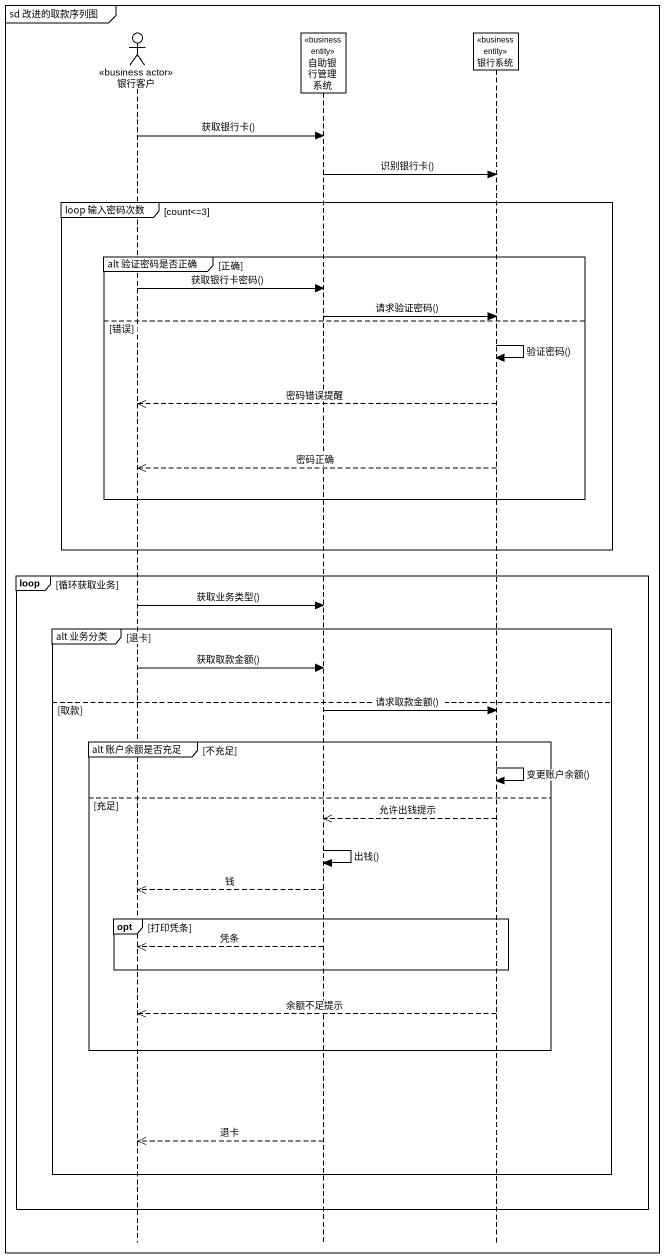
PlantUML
@startuml
mainframe sd 改进的取款序列图
hide footbox
actor 银行客户 <<business actor>>
participant 自助银行管理系统 <<business entity>>
participant 银行系统 <<business entity>>

银行客户 -> 自助银行管理系统 : 获取银行卡()
自助银行管理系统 -> 银行系统 : 识别银行卡()
group loop 输入密码次数 [count<=3]
  group alt 验证密码是否正确 [正确]
    银行客户 -> 自助银行管理系统 : 获取银行卡密码()
    自助银行管理系统 -> 银行系统 : 请求验证密码()
  else 错误
    银行系统 -> 银行系统 : 验证密码()
    银行系统 -->> 银行客户 : 密码错误提醒
    银行系统 -->> 银行客户 : 密码正确
  end
end
loop 循环获取业务
  银行客户 -> 自助银行管理系统 : 获取业务类型()
  group alt 业务分类 [退卡]
    银行客户 -> 自助银行管理系统 : 获取取款金额()
  else 取款
    自助银行管理系统 -> 银行系统 : 请求取款金额()
    group alt 账户余额是否充足 [不充足]
      银行系统 -> 银行系统 : 变更账户余额()
    else 充足
      银行系统 -->> 自助银行管理系统 : 允许出钱提示
      自助银行管理系统 -> 自助银行管理系统 : 出钱()
      自助银行管理系统 -->> 银行客户 : 钱
      opt 打印凭条
        自助银行管理系统 -->> 银行客户 : 凭条
      end
      银行系统 -->> 银行客户 : 余额不足提示
    end
    自助银行管理系统 -->> 银行客户 : 退卡
  end
end
@enduml
